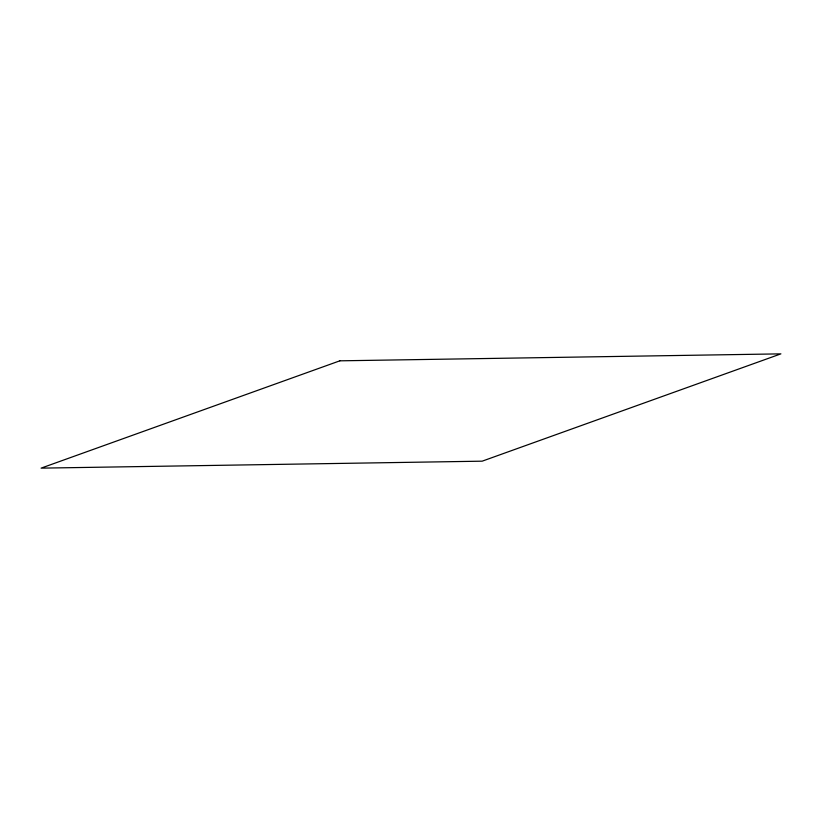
<?xml version="1.0" encoding="UTF-8"?>
<svg xmlns="http://www.w3.org/2000/svg" width="822" height="822" viewBox="0 0 822 822"><rect width="100%" height="100%" fill="white"/><g stroke="black" fill="none" stroke-linecap="round" stroke-linejoin="round"><path stroke-width="1.23" d="M339.835 360.827L41.1 468.139L482.165 461.173L780.9 353.861L339.835 360.827"/></g></svg>
